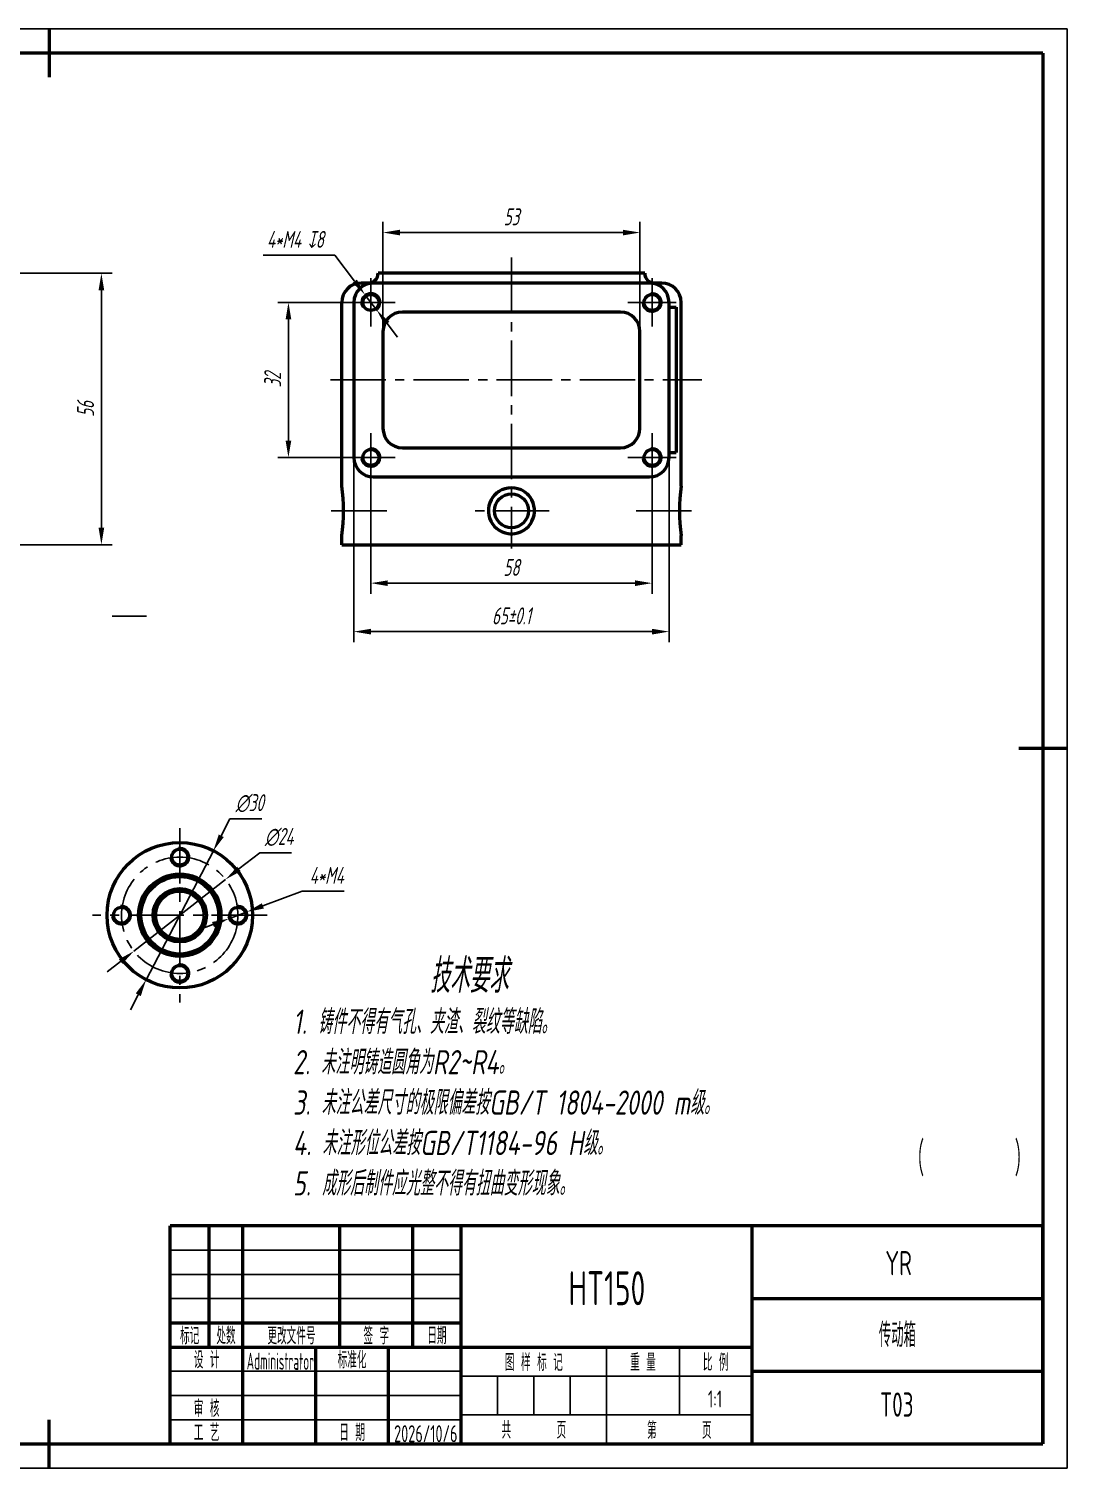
# Model space of a CAD drawing. Header units: millimetres. Extents: x 5 to 4696, y -479 to 299.
# Drawn here: x 1148.5 to 1362.6, y -54.3 to 242.7 of the extents above; entities that cross this region are included whole.
import ezdxf
from ezdxf.enums import TextEntityAlignment as Align

# ---------------------------------------------------------------- set-up
doc = ezdxf.new("R2010")
doc.units = ezdxf.units.MM
doc.header["$LTSCALE"] = 0.6
doc.header["$MEASUREMENT"] = 0
doc.linetypes.add('CENTER2', pattern=[28.575, 19.05, -3.175, 3.175, -3.175])
for name, color, linetype, lineweight in [('1轮廓实线层', 7, 'Continuous', 50), ('2细线层', 4, 'Continuous', 25), ('3中心线层', 1, 'CENTER2', 25), ('6文字层', 3, 'Continuous', 25), ('7标注层', 4, 'Continuous', 25)]:
    doc.layers.add(name, color=color, linetype=linetype, lineweight=lineweight)
doc.layers.add('图框层', color=7, linetype='Continuous')
doc.styles.add('PC_TEXTSTYLE', font='ISOCP.SHX', dxfattribs={"width": 0.707, "oblique": 13, "bigfont": 'GBCBIG.SHX'})
doc.styles.add('PC_TEXTSTYLE4', font='ISOCP.SHX', dxfattribs={"width": 0.707, "bigfont": 'GBCBIG.SHX'})
doc.dimstyles.new('GB_DIAMETER', dxfattribs={"dimtxt": 3.5, "dimasz": 3.5, "dimexe": 2.2, "dimexo": 0, "dimgap": 1.5, "dimtad": 1, "dimjust": 4, "dimdsep": 46, "dimtxsty": 'PC_TEXTSTYLE', "dimcen": 0, "dimclrd": 256, "dimclrt": 3, "dimadec": 0, "dimazin": 2, "dimtp": 0.1, "dimtm": 0.1, "dimtfac": 0.71, "dimtdec": 3, "dimtmove": 0, "dimatfit": 2, "dimfxl": 1, "dimtfill": 1, "dimarcsym": 0})
doc.dimstyles.new('GB_LINEAR', dxfattribs={"dimtxt": 3.5, "dimasz": 3.5, "dimexe": 2.2, "dimexo": 0, "dimgap": 1.5, "dimtad": 1, "dimdsep": 46, "dimtxsty": 'PC_TEXTSTYLE', "dimcen": 0, "dimclrd": 256, "dimclrt": 3, "dimadec": 0, "dimazin": 2, "dimtp": 0.1, "dimtm": 0.1, "dimtfac": 0.71, "dimtdec": 3, "dimtmove": 0, "dimatfit": 3, "dimfxl": 1, "dimtfill": 1, "dimarcsym": 0})

# ---------------------------------------------------------------- blocks, each defined once
blk = doc.blocks.new('ZwmFrameMain_3_A3^ _^ 无分区图框^ _^ landscape')
at = {"layer": '1轮廓实线层'}
for p, q in [((185, 292), (185, 282)), ((390, 287), (0, 287)), ((390, 287), (390, 0)), ((395, 143.5), (385, 143.5)), ((185, -5), (185, 5)), ((0, 0), (390, 0))]:
    blk.add_line(p, q, dxfattribs=at)
at = {"layer": '2细线层'}
for p, q in [((395, 292), (-25, 292)), ((395, 292), (395, -5)), ((-25, -5), (395, -5))]:
    blk.add_line(p, q, dxfattribs=at)
blk = doc.blocks.new('ZwmFrameMain_3_标题栏1')
at = {"layer": '1轮廓实线层'}
for p, q in [((0, 45), (-180, 45)), ((-180, 0), (-180, 45)), ((-172, 20), (-172, 45)), ((-165, 20), (-165, 45)), ((-145, 20), (-145, 45)), ((-130, 20), (-130, 45)), ((-120, 0), (-120, 45)), ((0, 0), (0, 45)), ((-60, 30), (0, 30)), ((-180, 20), (-60, 20)), ((-165, 0), (-165, 20)), ((-150, 0), (-150, 20)), ((-135, 0), (-135, 20)), ((-60, 15), (0, 15)), ((-180, 0), (0, 0))]:
    blk.add_line(p, q, dxfattribs=at)
at = {"layer": '1轮廓实线层', "color": 7}
for p, q in [((-60, 0), (-60, 45)), ((-180, 25), (-120, 25))]:
    blk.add_line(p, q, dxfattribs=at)
at = {"layer": '2细线层'}
for p, q in [((-180, 40), (-120, 40)), ((-180, 35), (-120, 35)), ((-180, 30), (-120, 30)), ((-90, 0), (-90, 20)), ((-75, 6), (-75, 20)), ((-180, 15), (-120, 15)), ((-120, 14), (-60, 14)), ((-112.5, 6), (-112.5, 14)), ((-105, 6), (-105, 14)), ((-97.5, 6), (-97.5, 14)), ((-180, 10), (-120, 10)), ((-120, 6), (-60, 6)), ((-180, 5), (-120, 5))]:
    blk.add_line(p, q, dxfattribs=at)
at = {"layer": '6文字层', "style": 'PC_TEXTSTYLE', "width": 0.667}
for s, p in [('标记', (-176, 22.5)), ('处数', (-168.5, 22.5)), (' 更改文件号 ', (-155, 22.5)), (' 签 字 ', (-137.5, 22.5)), (' 日期 ', (-125, 22.5)), (' 设 计 ', (-172.5, 17.51)), (' 标准化 ', (-142.5, 17.51)), (' 图 样 标 记 ', (-105, 17)), (' 重 量 ', (-82.5, 17)), (' 比 例 ', (-67.5, 17)), (' 审 核 ', (-172.5, 7.5)), (' 工 艺 ', (-172.5, 2.5)), (' 日 期 ', (-142.5, 2.5)), ('共       页', (-105, 3)), ('第       页', (-75, 3))]:
    blk.add_text(s, height=3.5, dxfattribs=at).set_placement(p, align=Align.MIDDLE)
at = {"layer": '6文字层', "style": 'PC_TEXTSTYLE', "flags": 8}
for tag, height, width, p, p2 in [('企业名称', 5, 3.734996, (-54.29, 34.82), (-5.27, 34.82)), ('产品名称或材料标记', 7, 1.125891, (-113.46, 28.64), (-66.42, 28.64)), ('图样名称', 5, 3.772723, (-54.79, 19.98), (-5.27, 19.98)), ('标准化', 3.5, 1.756036, (-133.83, 15.37), (-120.75, 15.37)), ('审核', 3.5, 2.723972, (-163.99, 5.37), (-150.63, 5.37)), ('重量', 3.5, 2.448074, (-88.46, 7.54), (-76.55, 7.54)), ('比例', 3.5, 2.367734, (-73.35, 7.54), (-61.93, 7.54)), ('图样代号', 5, 3.78389, (-54.79, 5.63), (-5.52, 5.63)), ('工艺', 3.5, 2.851598, (-164.21, 0.37), (-150.89, 0.37)), ('日期', 3.5, 2.733185, (-133.83, 0.37), (-120.75, 0.37)), ('共几页', 3.5, 0.953151, (-108.58, 1.48), (-101.56, 1.48))]:
    blk.add_attdef(tag, text='', height=height, dxfattribs=dict(at, width=width)).set_placement(p, p2, align=Align.FIT)
at = {"layer": '6文字层', "style": 'PC_TEXTSTYLE', "width": 9.901758, "flags": 8}
blk.add_attdef('设计', text='', height=3.5, rotation=359.5768, dxfattribs=at).set_placement((-164.23, 15.37), (-150.37, 15.27), align=Align.FIT)
at = {"layer": '6文字层', "color": 3, "style": 'PC_TEXTSTYLE', "width": 0.96618, "flags": 8}
blk.add_attdef('第几页', text='', height=3.5, dxfattribs=at).set_placement((-78.29, 1.5), (-71.16, 1.5), align=Align.FIT)
at = {"layer": '6文字层', "color": 0, "style": 'PC_TEXTSTYLE', "width": 0.715273, "flags": 8}
blk.add_attdef('图纸张数', text='', height=3.5, dxfattribs=at).set_placement((-2.66, -3.87), (4.46, -3.87), align=Align.FIT)
blk = doc.blocks.new('*D64')
at = {"layer": '7标注层', "color": 0, "lineweight": -2}
for p, q in [((1123.52, 192.23), (1165.63, 192.23)), ((1131.02, 136.23), (1165.63, 136.23))]:
    blk.add_line(p, q, dxfattribs=at)
at = {"layer": '7标注层', "lineweight": -2}
blk.add_line((1163.43, 139.73), (1163.43, 188.73), dxfattribs=at)
at = {"layer": '7标注层'}
for points in [[(1164.02, 188.73), (1162.85, 188.73), (1163.43, 192.23)], [(1162.85, 139.73), (1164.02, 139.73), (1163.43, 136.23)]]:
    blk.add_solid(points, dxfattribs=at)
at = {"layer": 'Defpoints', "color": 0}
for p in [(1123.52, 192.23), (1163.43, 192.23), (1131.02, 136.23)]:
    blk.add_point(p, dxfattribs=at)
at = {"layer": '7标注层', "color": 3, "insert": (1160.18, 164.23), "char_height": 3.5, "attachment_point": 5, "rotation": 90, "style": 'PC_TEXTSTYLE', "bg_fill": 3, "box_fill_scale": 1.25, "bg_fill_color": 257, "bg_fill_transparency": 0}
blk.add_mtext('56', dxfattribs=at)
blk = doc.blocks.new('*D71')
at = {"layer": '7标注层', "color": 0, "lineweight": -2}
for p, q in [((1221.51, 179.34), (1221.51, 202.84)), ((1274.51, 179.34), (1274.51, 202.84))]:
    blk.add_line(p, q, dxfattribs=at)
at = {"layer": '7标注层', "lineweight": -2}
blk.add_line((1225.01, 200.64), (1271.01, 200.64), dxfattribs=at)
at = {"layer": '7标注层'}
for points in [[(1225.01, 201.22), (1225.01, 200.06), (1221.51, 200.64)], [(1271.01, 200.06), (1271.01, 201.22), (1274.51, 200.64)]]:
    blk.add_solid(points, dxfattribs=at)
at = {"layer": 'Defpoints', "color": 0}
for p in [(1274.51, 200.64), (1221.51, 179.34), (1274.51, 179.34)]:
    blk.add_point(p, dxfattribs=at)
at = {"layer": '7标注层', "color": 3, "insert": (1248.01, 203.89), "char_height": 3.5, "attachment_point": 5, "style": 'PC_TEXTSTYLE', "bg_fill": 3, "box_fill_scale": 1.25, "bg_fill_color": 257, "bg_fill_transparency": 0}
blk.add_mtext('53', dxfattribs=at)
blk = doc.blocks.new('*D72')
at = {"layer": '7标注层', "color": 0, "lineweight": -2}
for p, q in [((1219.01, 149.23), (1219.01, 126.1)), ((1277.01, 149.23), (1277.01, 126.1))]:
    blk.add_line(p, q, dxfattribs=at)
at = {"layer": '7标注层', "lineweight": -2}
blk.add_line((1222.51, 128.3), (1273.51, 128.3), dxfattribs=at)
at = {"layer": '7标注层'}
for points in [[(1222.51, 128.88), (1222.51, 127.71), (1219.01, 128.3)], [(1273.51, 127.71), (1273.51, 128.88), (1277.01, 128.3)]]:
    blk.add_solid(points, dxfattribs=at)
at = {"layer": 'Defpoints', "color": 0}
for p in [(1219.01, 149.23), (1277.01, 149.23), (1277.01, 128.3)]:
    blk.add_point(p, dxfattribs=at)
at = {"layer": '7标注层', "color": 3, "insert": (1248.01, 131.55), "char_height": 3.5, "attachment_point": 5, "style": 'PC_TEXTSTYLE', "bg_fill": 3, "box_fill_scale": 1.25, "bg_fill_color": 257, "bg_fill_transparency": 0}
blk.add_mtext('58', dxfattribs=at)
blk = doc.blocks.new('*D73')
at = {"layer": '7标注层', "color": 0, "lineweight": -2}
for p, q in [((1215.51, 158.83), (1215.51, 116.1)), ((1280.51, 158.83), (1280.51, 116.1))]:
    blk.add_line(p, q, dxfattribs=at)
at = {"layer": '7标注层', "lineweight": -2}
blk.add_line((1219.01, 118.3), (1277.01, 118.3), dxfattribs=at)
at = {"layer": '7标注层'}
for points in [[(1219.01, 118.88), (1219.01, 117.71), (1215.51, 118.3)], [(1277.01, 117.71), (1277.01, 118.88), (1280.51, 118.3)]]:
    blk.add_solid(points, dxfattribs=at)
at = {"layer": 'Defpoints', "color": 0}
for p in [(1215.51, 158.83), (1280.51, 158.83), (1280.51, 118.3)]:
    blk.add_point(p, dxfattribs=at)
at = {"layer": '7标注层', "color": 3, "insert": (1248.01, 121.55), "char_height": 3.5, "attachment_point": 5, "style": 'PC_TEXTSTYLE', "bg_fill": 3, "box_fill_scale": 1.25, "bg_fill_color": 257, "bg_fill_transparency": 0}
blk.add_mtext('{\\A1;{65}{}{\\C3;%%p0.1}}', dxfattribs=at)
blk = doc.blocks.new('*D74')
at = {"layer": '7标注层', "color": 0, "lineweight": -2}
for p, q in [((1214.01, 186.23), (1199.81, 186.23)), ((1214.01, 154.23), (1199.81, 154.23))]:
    blk.add_line(p, q, dxfattribs=at)
at = {"layer": '7标注层', "lineweight": -2}
blk.add_line((1202.01, 182.73), (1202.01, 157.73), dxfattribs=at)
at = {"layer": '7标注层'}
for points in [[(1202.6, 182.73), (1201.43, 182.73), (1202.01, 186.23)], [(1201.43, 157.73), (1202.6, 157.73), (1202.01, 154.23)]]:
    blk.add_solid(points, dxfattribs=at)
at = {"layer": 'Defpoints', "color": 0}
for p in [(1214.01, 186.23), (1202.01, 154.23), (1214.01, 154.23)]:
    blk.add_point(p, dxfattribs=at)
at = {"layer": '7标注层', "color": 3, "insert": (1198.76, 170.23), "char_height": 3.5, "attachment_point": 5, "rotation": 90, "style": 'PC_TEXTSTYLE', "bg_fill": 3, "box_fill_scale": 1.25, "bg_fill_color": 257, "bg_fill_transparency": 0}
blk.add_mtext('32', dxfattribs=at)
blk = doc.blocks.new('*D75')
at = {"layer": '7标注层', "lineweight": -2}
for p, q in [((1188.16, 76.18), (1189.96, 79.64)), ((1196.56, 79.64), (1189.96, 79.64)), ((1172.66, 46.48), (1186.54, 73.08)), ((1171.04, 43.38), (1169.42, 40.27))]:
    blk.add_line(p, q, dxfattribs=at)
at = {"layer": '7标注层'}
for points in [[(1187.64, 76.45), (1188.67, 75.91), (1186.54, 73.08)], [(1171.56, 43.11), (1170.53, 43.65), (1172.66, 46.48)]]:
    blk.add_solid(points, dxfattribs=at)
at = {"layer": 'Defpoints', "color": 0}
for p in [(1186.54, 73.08), (1172.66, 46.48)]:
    blk.add_point(p, dxfattribs=at)
at = {"layer": '7标注层', "color": 3, "insert": (1194.01, 82.89), "char_height": 3.5, "attachment_point": 5, "style": 'PC_TEXTSTYLE', "bg_fill": 3, "box_fill_scale": 1.25, "bg_fill_color": 257, "bg_fill_transparency": 0}
blk.add_mtext('∅30', dxfattribs=at)
blk = doc.blocks.new('*D76')
at = {"layer": '7标注层', "lineweight": -2}
for p, q in [((1191.81, 69.33), (1196.08, 72.67)), ((1202.62, 72.67), (1196.08, 72.67)), ((1170.15, 52.38), (1189.05, 67.17)), ((1167.39, 50.23), (1164.63, 48.07))]:
    blk.add_line(p, q, dxfattribs=at)
at = {"layer": '7标注层'}
for points in [[(1191.45, 69.79), (1192.17, 68.87), (1189.05, 67.17)], [(1167.75, 49.77), (1167.03, 50.69), (1170.15, 52.38)]]:
    blk.add_solid(points, dxfattribs=at)
at = {"layer": 'Defpoints', "color": 0}
for p in [(1189.05, 67.17), (1170.15, 52.38)]:
    blk.add_point(p, dxfattribs=at)
at = {"layer": '7标注层', "color": 3, "insert": (1200.1, 75.92), "char_height": 3.5, "attachment_point": 5, "style": 'PC_TEXTSTYLE', "bg_fill": 3, "box_fill_scale": 1.25, "bg_fill_color": 257, "bg_fill_transparency": 0}
blk.add_mtext('∅24', dxfattribs=at)
blk = doc.blocks.new('*D85')
at = {"layer": '7标注层', "lineweight": -2}
for p, q in [((1196.79, 195.95), (1211.59, 195.95)), ((1215.67, 190.6), (1211.59, 195.95)), ((1220.23, 184.64), (1217.8, 187.82)), ((1222.35, 181.86), (1224.48, 179.08))]:
    blk.add_line(p, q, dxfattribs=at)
at = {"layer": '7标注层'}
for points in [[(1215.21, 190.24), (1216.14, 190.95), (1217.8, 187.82)], [(1222.82, 182.21), (1221.89, 181.51), (1220.23, 184.64)]]:
    blk.add_solid(points, dxfattribs=at)
at = {"layer": 'Defpoints', "color": 0}
for p in [(1217.8, 187.82), (1220.23, 184.64)]:
    blk.add_point(p, dxfattribs=at)
at = {"layer": '7标注层', "color": 3, "insert": (1203.44, 199.23), "char_height": 3.5, "attachment_point": 5, "style": 'PC_TEXTSTYLE', "bg_fill": 3, "box_fill_scale": 1.25, "bg_fill_color": 257, "bg_fill_transparency": 0}
blk.add_mtext('{4*M4 }{\\famgdt|b0|i0|c0|p2;x}{8}', dxfattribs=at)
blk = doc.blocks.new('*D86')
at = {"layer": '7标注层', "lineweight": -2}
for p, q in [((1196.75, 61.71), (1204.82, 64.74)), ((1213.49, 64.74), (1204.82, 64.74)), ((1189.73, 59.07), (1193.47, 60.48)), ((1186.45, 57.85), (1183.17, 56.62))]:
    blk.add_line(p, q, dxfattribs=at)
at = {"layer": '7标注层'}
for points in [[(1196.54, 62.26), (1196.95, 61.16), (1193.47, 60.48)], [(1186.66, 57.3), (1186.25, 58.39), (1189.73, 59.07)]]:
    blk.add_solid(points, dxfattribs=at)
at = {"layer": 'Defpoints', "color": 0}
for p in [(1193.47, 60.48), (1189.73, 59.07)]:
    blk.add_point(p, dxfattribs=at)
at = {"layer": '7标注层', "color": 3, "insert": (1209.9, 67.99), "char_height": 3.5, "attachment_point": 5, "style": 'PC_TEXTSTYLE', "bg_fill": 3, "box_fill_scale": 1.25, "bg_fill_color": 257, "bg_fill_transparency": 0}
blk.add_mtext('{4*M4}', dxfattribs=at)

msp = doc.modelspace()

# ---------------------------------------------------------------- linework, layer by layer
at = {"layer": '1轮廓实线层'}
for p, q in [((1219.512, 190.229), (1217.012, 190.229)), ((1276.512, 190.229), (1219.512, 190.229)), ((1275.512, 192.229), (1220.512, 192.229)), ((1279.012, 190.229), (1276.512, 190.229)), ((1213.012, 148.329), (1213.012, 186.229)), ((1215.512, 186.229), (1215.512, 154.229)), ((1270.512, 184.229), (1225.512, 184.229)), ((1280.512, 170.229), (1280.512, 186.229)), ((1280.512, 185.229), (1282.012, 185.229)), ((1282.012, 185.229), (1282.012, 155.229)), ((1283.012, 148.329), (1283.012, 186.229)), ((1221.512, 180.229), (1221.512, 160.229)), ((1274.512, 160.229), (1274.512, 180.229)), ((1280.512, 154.229), (1280.512, 170.229)), ((1225.512, 156.229), (1270.512, 156.229)), ((1280.512, 155.229), (1282.012, 155.229)), ((1219.512, 150.229), (1276.512, 150.229)), ((1213.012, 136.229), (1213.012, 138.129)), ((1248.012, 138.129), (1248.012, 138.479)), ((1283.012, 136.229), (1283.012, 138.129)), ((1213.012, 136.229), (1283.012, 136.229))]:
    msp.add_line(p, q, dxfattribs=at)
for centre, radius in [((1219.012, 186.229), 1.65), ((1277.012, 186.229), 1.65), ((1219.012, 154.229), 1.65), ((1277.012, 154.229), 1.65), ((1248.012, 143.229), 3.5), ((1179.6, 59.778), 15), ((1179.6, 71.778), 1.65), ((1179.6, 59.778), 8.5), ((1179.6, 59.778), 8), ((1179.6, 59.778), 5.5), ((1179.6, 59.778), 5), ((1167.6, 59.778), 1.65), ((1191.6, 59.778), 1.65), ((1179.6, 47.778), 1.65)]:
    msp.add_circle(centre, radius, dxfattribs=at)
for centre, radius, start, end in [((1217.012, 186.229), 4, 90, 180), ((1219.512, 186.229), 4, 90, 180), ((1218.512, 192.229), 2, 270, 0), ((1277.512, 192.229), 2, 180, 270), ((1276.512, 186.229), 4, 0, 90), ((1279.012, 186.229), 4, 0, 90), ((1225.512, 180.229), 4, 90, 180), ((1270.512, 180.229), 4, 0, 90), ((1225.512, 160.229), 4, 180, 270), ((1270.512, 160.229), 4, 270, 0), ((1219.512, 154.229), 4, 180, 270), ((1276.512, 154.229), 4, 270, 0), ((1178.309, 143.229), 35.076, 351.63957, 8.36043), ((1248.012, 143.229), 4.75, 143.70594, 270), ((1248.012, 143.229), 4.75, 124.25856, 143.70593), ((1248.012, 143.229), 4.75, 123.35475, 124.25796), ((1248.012, 143.229), 4.75, 56.64545, 123.35189), ((1248.012, 143.229), 4.75, 270, 36.26624), ((1248.012, 143.229), 4.75, 55.74298, 56.64407), ((1248.012, 143.229), 4.75, 36.26624, 55.74204), ((1317.754, 143.229), 35.115, 171.64888, 188.35112)]:
    msp.add_arc(centre, radius, start, end, dxfattribs=at)
at = {"layer": '2细线层'}
msp.add_line((1165.631, 121.466), (1172.718, 121.466), dxfattribs=at)
for centre, start, end in [((1219.012, 186.229), 302.58315, 212.58315), ((1277.012, 186.229), 187, 97), ((1219.012, 154.229), 187, 97), ((1277.012, 154.229), 187, 97), ((1179.6, 71.778), 187, 97), ((1167.6, 59.778), 187, 97), ((1191.6, 59.778), 187, 97), ((1179.6, 47.778), 187, 97)]:
    msp.add_arc(centre, 2, start, end, dxfattribs=at)
at = {"layer": '3中心线层'}
for p, q in [((1248.012, 195.483), (1248.012, 135.479)), ((1219.012, 191.229), (1219.012, 181.229)), ((1277.012, 191.229), (1277.012, 181.229)), ((1224.012, 186.229), (1214.012, 186.229)), ((1282.012, 186.229), (1272.012, 186.229)), ((1210.663, 170.229), (1287.288, 170.229)), ((1219.012, 159.229), (1219.012, 149.229)), ((1277.012, 159.229), (1277.012, 149.229)), ((1224.012, 154.229), (1214.012, 154.229)), ((1282.012, 154.229), (1272.012, 154.229)), ((1222.282, 143.229), (1209.359, 143.229)), ((1255.762, 143.229), (1240.262, 143.229)), ((1273.743, 143.229), (1286.665, 143.229)), ((1179.6, 77.778), (1179.6, 41.778)), ((1197.6, 59.778), (1161.6, 59.778))]:
    msp.add_line(p, q, dxfattribs=at)
msp.add_circle((1179.6, 59.778), 12, dxfattribs=at)

# ---------------------------------------------------------------- block references
at = {"layer": '图框层'}
msp.add_blockref('ZwmFrameMain_3_A3^ _^ 无分区图框^ _^ landscape', (967.638, -49.315), dxfattribs=at)
ref = msp.add_blockref('ZwmFrameMain_3_标题栏1', (1357.638, -49.315), dxfattribs=at)
ref.add_attrib('比例', '1:1', dxfattribs={"layer": '6文字层', "height": 3.5, "style": 'PC_TEXTSTYLE', "width": 0.707}).set_placement((1289.996, -41.773), align=Align.CENTER)
ref.add_attrib('图样代号', 'T03', dxfattribs={"layer": '6文字层', "height": 5, "style": 'PC_TEXTSTYLE', "width": 0.707}).set_placement((1327.487, -43.685), align=Align.CENTER)
ref.add_attrib('企业名称', 'YR', dxfattribs={"layer": '6文字层', "height": 5, "style": 'PC_TEXTSTYLE', "width": 0.707}).set_placement((1327.859, -14.495), align=Align.CENTER)
ref.add_attrib('图样名称', '传动箱', dxfattribs={"layer": '6文字层', "height": 5, "style": 'PC_TEXTSTYLE', "width": 0.707}).set_placement((1327.611, -29.337), align=Align.CENTER)
ref.add_attrib('日期', '2026/10/6', dxfattribs={"layer": '6文字层', "height": 3.5, "style": 'PC_TEXTSTYLE', "width": 0.628153}).set_placement((1223.803, -48.944), (1236.886, -48.944), align=Align.FIT)
ref.add_attrib('设计', 'Administrator', dxfattribs={"layer": '6文字层', "height": 3.5, "rotation": 359.57685, "style": 'PC_TEXTSTYLE', "width": 0.485827}).set_placement((1193.409, -33.943), (1207.271, -34.046), align=Align.FIT)
ref.add_attrib('产品名称或材料标记', 'HT150', dxfattribs={"layer": '6文字层', "height": 7, "style": 'PC_TEXTSTYLE', "width": 0.707}).set_placement((1267.696, -20.68), align=Align.CENTER)

# ---------------------------------------------------------------- texts
at = {"layer": '6文字层', "style": 'PC_TEXTSTYLE4', "oblique": 10, "width": 0.8}
msp.add_text('技术要求', height=7, dxfattribs=at).set_placement((1231.247, 50.796), align=Align.TOP_LEFT)
at = {"layer": '6文字层', "style": 'PC_TEXTSTYLE4', "width": 0.667}
msp.add_text('（       ）', height=7, dxfattribs=at).set_placement((1329.769, 6.031))
at = {"layer": '6文字层', "insert": (1202.96, 40.296), "char_height": 5, "width": 100.46857, "attachment_point": 1, "style": 'PC_TEXTSTYLE4'}
msp.add_mtext('\\pi-5.21,l5.21,t5,7115;{\\W0.8;\\Q10;1. 铸件不得有气孔、夹渣、裂纹等缺陷。\\P2. 未注明铸造圆角为R2~R4。\\P3. 未注公差尺寸的极限偏差按GB/T 1804-2000 m级。\\P4. 未注形位公差按GB/T1184-96 H级。\\P5. 成形后制件应光整不得有扭曲变形现象。}', dxfattribs=at)

# ---------------------------------------------------------------- next in the draw order: dimensions: what is measured, and where the dimension line sits
at = {"layer": '7标注层'}
for base, p1, p2, picture, middle in [((1274.512, 200.639), (1221.512, 179.345), (1274.512, 179.345), '*D71', (1248.012, 203.889)), ((1277.012, 128.298), (1219.012, 149.229), (1277.012, 149.229), '*D72', (1248.012, 131.548))]:
    dim = msp.add_linear_dim(base=base, p1=p1, p2=p2, dimstyle='GB_LINEAR', override={"dimpost": '', "dimtvp": 0.1}, dxfattribs=at)
    dim.commit()
    dim.dimension.update_dxf_attribs({"geometry": picture, "text_midpoint": middle})
for base, p1, p2, picture, middle in [((1163.433, 192.229), (1131.02, 136.229), (1123.52, 192.229), '*D64', (1160.183, 164.229)), ((1202.012, 154.229), (1214.012, 186.229), (1214.012, 154.229), '*D74', (1198.762, 170.229))]:
    dim = msp.add_linear_dim(base=base, p1=p1, p2=p2, angle=90, dimstyle='GB_LINEAR', override={"dimpost": '', "dimtvp": 0.1}, dxfattribs=at)
    dim.commit()
    dim.dimension.update_dxf_attribs({"geometry": picture, "text_midpoint": middle})
dim = msp.add_diameter_dim_2p(p1=(1172.662, 46.479), p2=(1186.538, 73.077), dimstyle='GB_DIAMETER', override={"dimtoh": 1, "dimatfit": 0, "dimtvp": 0.1}, dxfattribs=at)
dim.commit()
dim.dimension.update_dxf_attribs({"geometry": '*D75', "text_midpoint": (1194.011, 79.64), "dimtype": 163})

# ---------------------------------------------------------------- next in the draw order: dimensions: what is measured, and where the dimension line sits
dim = msp.add_diameter_dim_2p(p1=(1220.227, 184.64), p2=(1217.798, 187.818), text='{4*M<> }{\\famgdt|b0|i0|c0|p2;x}{8}', dimstyle='GB_DIAMETER', override={"dimtoh": 1, "dimpost": '<>', "dimcen": 0, "dimatfit": 0, "dimtvp": 0.1}, dxfattribs=at)
dim.commit()
dim.dimension.update_dxf_attribs({"geometry": '*D85', "text_midpoint": (1203.438, 195.946), "dimtype": 163})
dim = msp.add_linear_dim(base=(1280.512, 118.298), p1=(1215.512, 158.835), p2=(1280.512, 158.835), text='{\\A1;{<>}{}{\\C3;%%p0.1}}', dimstyle='GB_LINEAR', override={"dimpost": '<>', "dimtol": 0, "dimlim": 0, "dimtp": 0.1, "dimtm": 0.1, "dimtvp": 0.1}, dxfattribs=at)
dim.commit()
dim.dimension.update_dxf_attribs({"geometry": '*D73', "text_midpoint": (1248.012, 121.548)})
dim = msp.add_diameter_dim_2p(p1=(1170.147, 52.385), p2=(1189.052, 67.171), dimstyle='GB_DIAMETER', override={"dimtoh": 1, "dimatfit": 0, "dimtvp": 0.1}, dxfattribs=at)
dim.commit()
dim.dimension.update_dxf_attribs({"geometry": '*D76', "text_midpoint": (1200.099, 72.67), "dimtype": 163})

# ---------------------------------------------------------------- next in the draw order: dimensions: what is measured, and where the dimension line sits
dim = msp.add_diameter_dim_2p(p1=(1189.727, 59.075), p2=(1193.472, 60.481), text='{4*M<>}', dimstyle='GB_DIAMETER', override={"dimtoh": 1, "dimpost": '<>', "dimcen": 0, "dimatfit": 0, "dimtvp": 0.1}, dxfattribs=at)
dim.commit()
dim.dimension.update_dxf_attribs({"geometry": '*D86', "text_midpoint": (1209.904, 64.738), "dimtype": 163})

doc.saveas('drawing.dxf')
